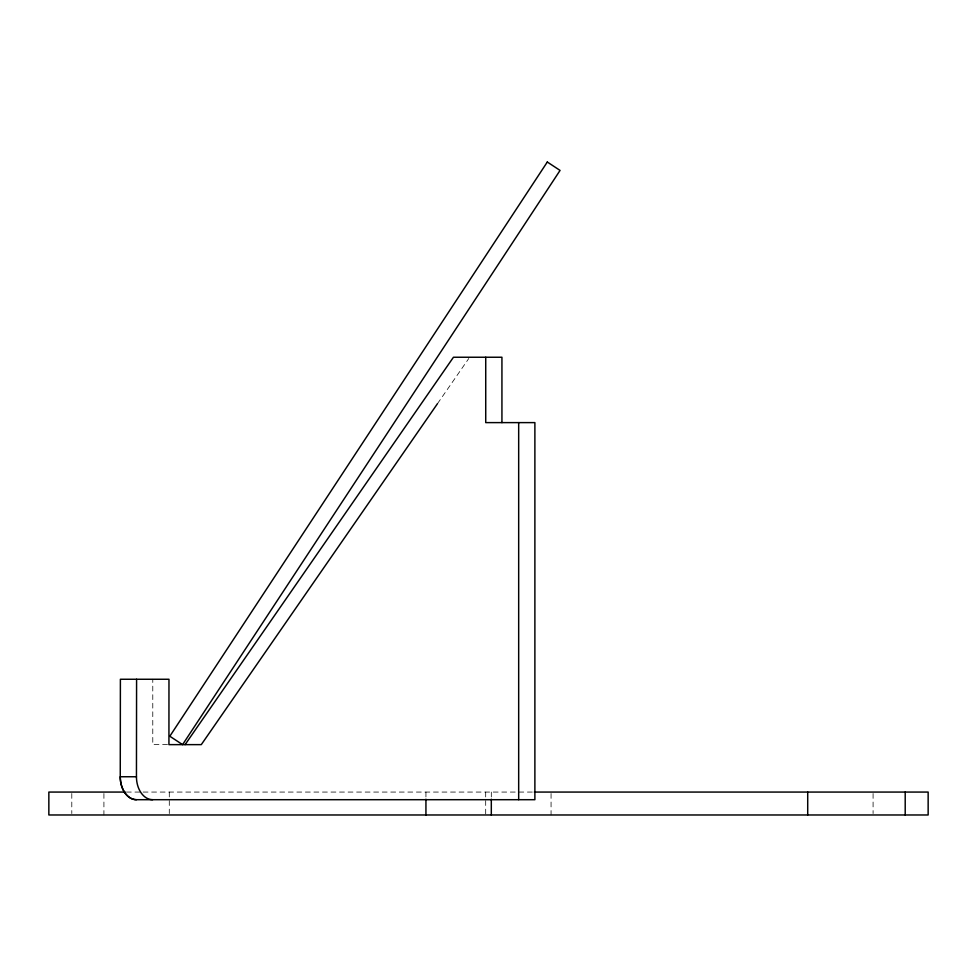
<?xml version="1.0" encoding="UTF-8"?>
<svg xmlns="http://www.w3.org/2000/svg" width="977" height="977" viewBox="0 0 977 977"><rect width="100%" height="100%" fill="white"/><g stroke="black" fill="none" stroke-linecap="round" stroke-linejoin="round"><path stroke-width="0.73" stroke-dasharray="4.88 3.66" d="M437.513 403.623L468.777 358.498M167.507 744.633L152.778 744.633L152.778 679.259M126.399 792.066L141.604 792.066M143.118 792.066L532.966 792.066M873.084 793.495L873.084 813.548M551.065 793.495L551.065 814.977M491.309 792.066L491.309 797.794M485.691 792.066L485.691 814.977M425.935 792.066L425.935 797.794M169.29 792.066L169.29 813.548M103.916 793.495L103.916 814.977M71.797 793.495L71.797 813.548"/><path stroke-width="1.47" d="M152.62 799.699A22.911 16.194 90 0 1 136.45 776.752L136.585 679.259M185.093 744.633L453.45 357.24L501.934 357.24L501.934 422.614M437.513 403.623L201.286 744.633L168.936 744.633L168.972 679.259L120.391 679.259L120.256 776.752A22.911 16.194 -90 0 0 136.414 799.699L534.883 799.699L534.883 422.614L485.728 422.614L485.728 357.24M136.45 776.752L120.256 776.752A22.911 16.194 90 0 0 136.414 799.699M125.276 792.066L48.85 792.066L48.85 814.977L928.15 814.977L928.15 792.066L534.334 792.066M905.203 792.066L905.203 814.977M807.71 792.066L807.71 814.977M518.677 422.614L518.677 799.699M491.309 799.223L491.309 814.977M425.935 799.223L425.935 814.977M547.303 162.023L169.827 736.243L182.589 744.633L560.065 170.413L547.303 162.023"/></g></svg>
